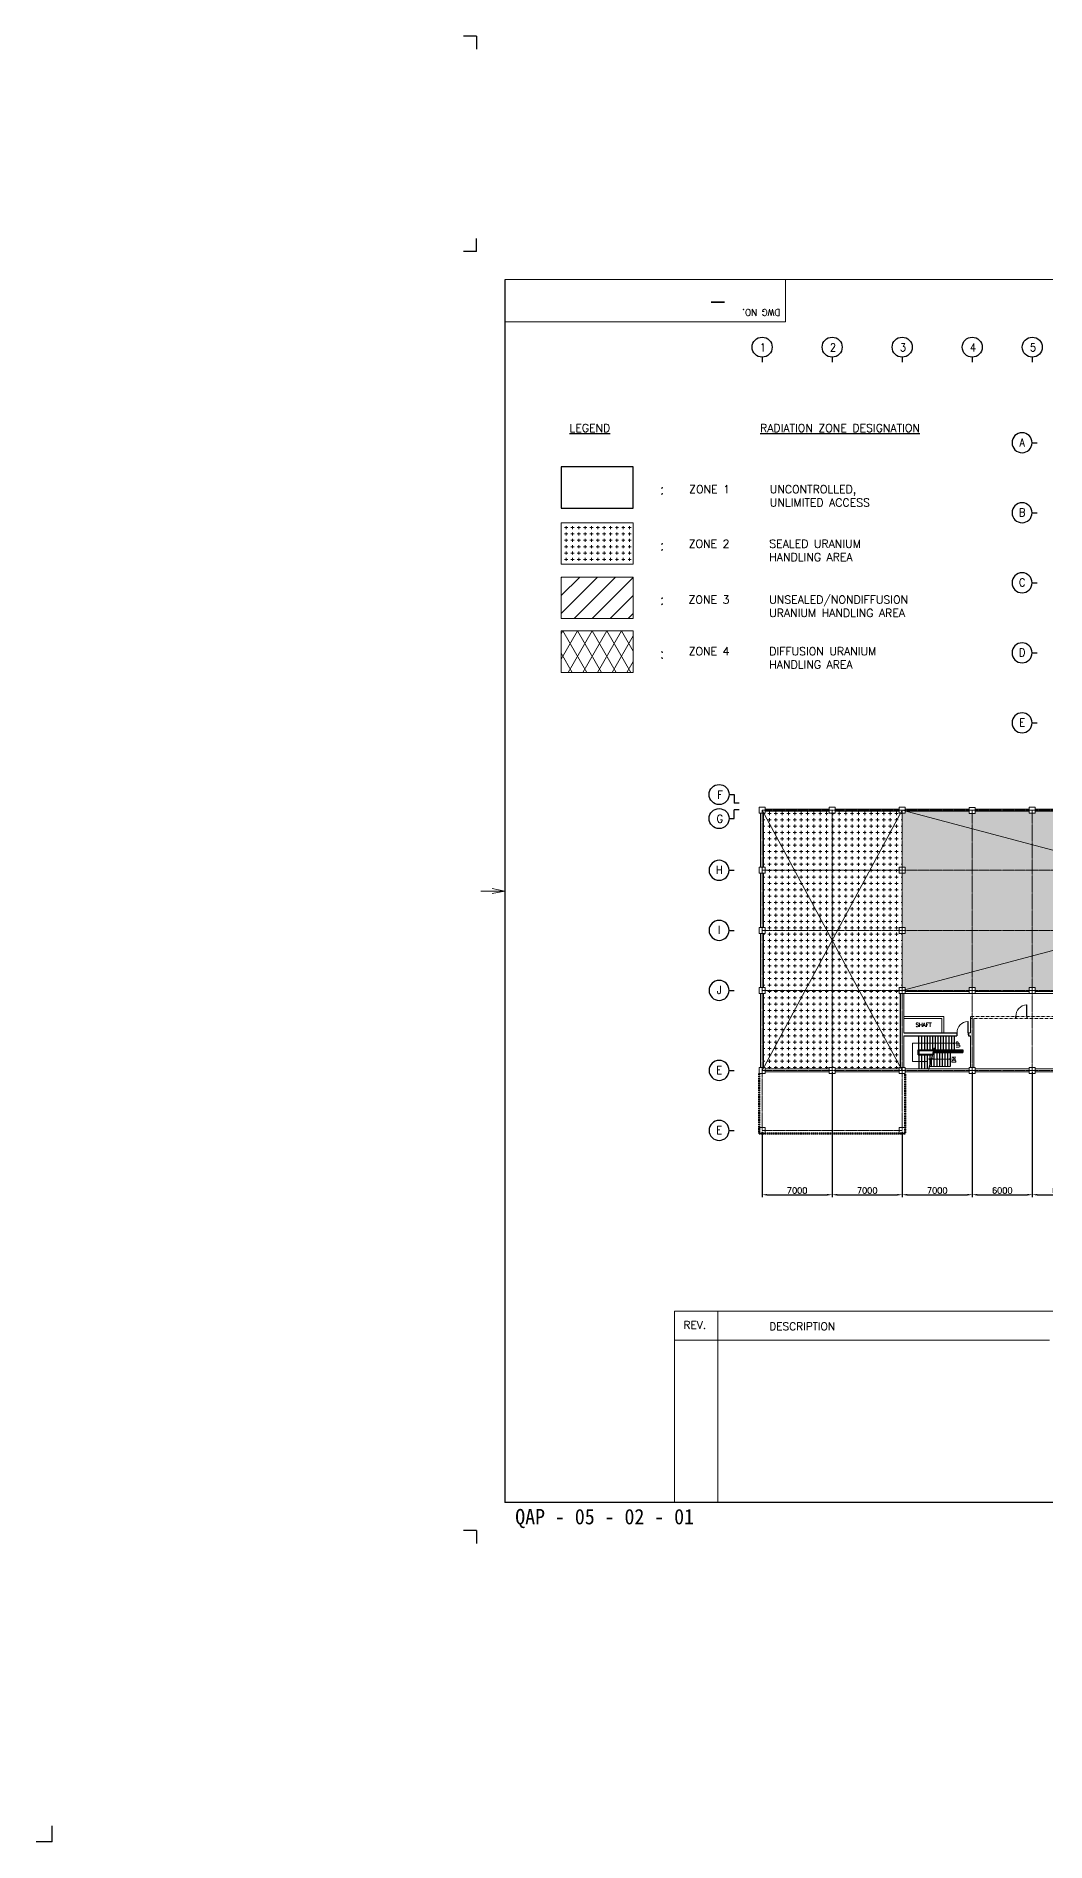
# Model space of a CAD drawing. Extents: x -59767 to 1106559, y -1290 to 1129522.
# Drawn here: x 495828 to 596748, y 328525 to 509031 of the extents above; entities that cross this region are included whole.
import ezdxf
from ezdxf.enums import TextEntityAlignment as Align

# ---------------------------------------------------------------- set-up
doc = ezdxf.new("R2010")
doc.units = 0
doc.linetypes.add('CENTER', pattern=[2, 1.25, -0.25, 0.25, -0.25])
doc.linetypes.add('HIDDEN', pattern=[0.375, 0.25, -0.125])
doc.layers.get('0').update_dxf_attribs({"linetype": 'CONTINUOUS', "lineweight": 9})
doc.layers.get('Defpoints').update_dxf_attribs({"linetype": 'CONTINUOUS', "lineweight": 9})
for name, color, linetype in [('1', 2, 'CONTINUOUS'), ('15', 1, 'CONTINUOUS'), ('2', 4, 'CONTINUOUS'), ('7', 7, 'CONTINUOUS'), ('DIM', 7, 'CONTINUOUS'), ('Y', 2, 'CONTINUOUS')]:
    doc.layers.add(name, color=color, linetype=linetype)
for name, color, linetype, lineweight in [('COLUMN', 2, 'CONTINUOUS', 9), ('DRY WALL', 254, 'HIDDEN', 9), ('TEXT', 3, 'CONTINUOUS', 9), ('WALL', 7, 'CONTINUOUS', 9), ('WALL_200', 3, 'CONTINUOUS', 9), ('WALL_300', 7, 'CONTINUOUS', 9), ('외형선', 3, 'CONTINUOUS', 9), ('중간선', 5, 'CONTINUOUS', 9), ('중심선', 1, 'CENTER', 9), ('치수선', 6, 'CONTINUOUS', 9)]:
    doc.layers.add(name, color=color, linetype=linetype, lineweight=lineweight)
doc.styles.add('ROMANS', font='romans.shx', dxfattribs={"bigfont": 'whgtxt.shx'})
doc.styles.add('SIM', font='SIMPLEX', dxfattribs={"width": 0.85, "bigfont": 'HS'})
doc.styles.get("Standard").update_dxf_attribs({"font": 'romans.shx', "bigfont": 'whtgtxt.shx'})
doc.styles.add('굴림체', font='')
doc.styles.get('굴림체').set_extended_font_data('GulimChe')
doc.dimstyles.new('ISO-25', dxfattribs={"dimscale": 200, "dimtxt": 3, "dimasz": 2.5, "dimexe": 1.25, "dimexo": 0.625, "dimtad": 1, "dimdec": 0, "dimdsep": 46, "dimtxsty": 'Standard', "dimcen": 2.5, "dimadec": 0, "dimazin": 0, "dimtp": 0.1, "dimtm": 0.1, "dimtfac": 0.6, "dimtdec": 0, "dimtmove": 0, "dimatfit": 3, "dimfxl": 1, "dimtvp": 1, "dimtolj": 1, "dimarcsym": 0})
pattern_1 = [(0, (0, 158.75), (0, 635), [317.5, -317.5]), (90, (158.75, 0), (-635, 4e-14), [317.5, -317.5])]

# ---------------------------------------------------------------- blocks, each defined once
blk = doc.blocks.new('column600')
at = {"layer": 'COLUMN', "linetype": 'Continuous'}
blk.add_lwpolyline([(-300, -300), (300, -300), (300, 300), (-300, 300)], close=True, dxfattribs=at)
blk = doc.blocks.new('*D570')
at = {"layer": 'Defpoints', "color": 0}
for p in [(575388, 405643), (568388, 399643), (575388, 393215)]:
    blk.add_point(p, dxfattribs=at)
at = {"layer": '치수선', "color": 0, "lineweight": -2}
for p, q in [((575388, 405518), (575388, 392965)), ((568388, 399518), (568388, 392965)), ((568888, 393215), (574888, 393215))]:
    blk.add_line(p, q, dxfattribs=at)
at = {"layer": '치수선', "color": 0}
for points in [[(568888, 393298), (568888, 393131), (568388, 393215)], [(574888, 393131), (574888, 393298), (575388, 393215)]]:
    blk.add_solid(points, dxfattribs=at)
at = {"layer": '치수선', "color": 0, "insert": (571888, 393640), "char_height": 600, "attachment_point": 5}
blk.add_mtext('\\A1;7000', dxfattribs=at)
blk = doc.blocks.new('*D571')
at = {"layer": 'Defpoints', "color": 0}
for p in [(575389, 405343), (582389, 399643), (582389, 393215)]:
    blk.add_point(p, dxfattribs=at)
at = {"layer": '치수선', "color": 0, "lineweight": -2}
for p, q in [((575389, 405218), (575389, 392965)), ((582389, 399518), (582389, 392965)), ((575889, 393215), (581889, 393215))]:
    blk.add_line(p, q, dxfattribs=at)
at = {"layer": '치수선', "color": 0}
for points in [[(575889, 393298), (575889, 393131), (575389, 393215)], [(581889, 393131), (581889, 393298), (582389, 393215)]]:
    blk.add_solid(points, dxfattribs=at)
at = {"layer": '치수선', "color": 0, "insert": (578889, 393640), "char_height": 600, "attachment_point": 5}
blk.add_mtext('\\A1;7000', dxfattribs=at)
blk = doc.blocks.new('*D572')
at = {"layer": 'Defpoints', "color": 0}
for p in [(589389, 405643), (582389, 399643), (589389, 393215)]:
    blk.add_point(p, dxfattribs=at)
at = {"layer": '치수선', "color": 0, "lineweight": -2}
for p, q in [((589389, 405518), (589389, 392965)), ((582389, 399518), (582389, 392965)), ((582889, 393215), (588889, 393215))]:
    blk.add_line(p, q, dxfattribs=at)
at = {"layer": '치수선', "color": 0}
for points in [[(582889, 393298), (582889, 393131), (582389, 393215)], [(588889, 393131), (588889, 393298), (589389, 393215)]]:
    blk.add_solid(points, dxfattribs=at)
at = {"layer": '치수선', "color": 0, "insert": (585889, 393640), "char_height": 600, "attachment_point": 5}
blk.add_mtext('\\A1;7000', dxfattribs=at)
blk = doc.blocks.new('*D573')
at = {"layer": 'Defpoints', "color": 0}
for p in [(589389, 405643), (595389, 405643), (595389, 393215)]:
    blk.add_point(p, dxfattribs=at)
at = {"layer": '치수선', "color": 0, "lineweight": -2}
for p, q in [((589389, 405518), (589389, 392965)), ((595389, 405518), (595389, 392965)), ((589889, 393215), (594889, 393215))]:
    blk.add_line(p, q, dxfattribs=at)
at = {"layer": '치수선', "color": 0}
for points in [[(589889, 393298), (589889, 393131), (589389, 393215)], [(594889, 393131), (594889, 393298), (595389, 393215)]]:
    blk.add_solid(points, dxfattribs=at)
at = {"layer": '치수선', "color": 0, "insert": (592389, 393640), "char_height": 600, "attachment_point": 5}
blk.add_mtext('\\A1;6000', dxfattribs=at)
blk = doc.blocks.new('*D574')
at = {"layer": 'Defpoints', "color": 0}
for p in [(595389, 405643), (601389, 405643), (601389, 393215)]:
    blk.add_point(p, dxfattribs=at)
at = {"layer": '치수선', "color": 0, "lineweight": -2}
for p, q in [((595389, 405518), (595389, 392965)), ((601389, 405518), (601389, 392965)), ((595889, 393215), (600889, 393215))]:
    blk.add_line(p, q, dxfattribs=at)
at = {"layer": '치수선', "color": 0}
for points in [[(595889, 393298), (595889, 393131), (595389, 393215)], [(600889, 393131), (600889, 393298), (601389, 393215)]]:
    blk.add_solid(points, dxfattribs=at)
at = {"layer": '치수선', "color": 0, "insert": (598389, 393640), "char_height": 600, "attachment_point": 5}
blk.add_mtext('\\A1;6000', dxfattribs=at)
blk = doc.blocks.new('BUBBLE')
blk.add_line((0, -600), (0, -900))
blk.add_circle((0, 0), 600)
blk = doc.blocks.new('ARR')
blk.add_solid([(3, -0.5), (3, 0.5), (0, 0)])

msp = doc.modelspace()

# ---------------------------------------------------------------- hatches: boundary and pattern name
at = {"layer": '중간선'}
h = msp.add_hatch(dxfattribs=at)
h.set_pattern_fill('PLUS', color=130, scale=25)
h.set_pattern_definition(pattern_1)
h.paths.add_polyline_path([(548291.2, 460382.5), (548291.2, 456234.4), (555496.2, 456234.4), (555496.2, 460382.5)])
h = msp.add_hatch(dxfattribs=at)
h.set_pattern_fill('ANSI31', color=170, scale=400)
h.paths.add_polyline_path([(548291.2, 454962.4), (548291.2, 450814.3), (555496.2, 450814.3), (555496.2, 454962.4)])
h = msp.add_hatch(dxfattribs=at)
h.set_pattern_fill('DIAMONDS', color=210, scale=400)
h.set_pattern_definition([(60, (0, 0), (-1099.8523, 635), []), (120, (0, 0), (-1099.8523, -635), [])])
h.paths.add_polyline_path([(548291.2, 449572.1), (548291.2, 445424), (555496.2, 445424), (555496.2, 449572.1)])
h = msp.add_hatch(dxfattribs=at)
h.set_pattern_fill('PLUS', color=130, scale=25)
h.set_pattern_definition(pattern_1)
h.paths.add_polyline_path([(568549.7, 405942.8), (572696, 413642.8), (575388.1, 413642.8), (575388.1, 405942.8), (575088.1, 405942.8), (575088.1, 405792.8), (568687.6, 405792.8), (568687.6, 405942.8)])
h.paths.add_polyline_path([(575388.1, 413642.8), (578080.8, 413642.8), (582213.6, 405967.8), (582213.6, 405942.8), (582088.6, 405942.8), (582088.6, 405792.8), (575688.1, 405792.8), (575688.1, 405942.8), (575388.1, 405942.8), (575388.1, 413642.8)])
h.paths.add_polyline_path([(575388.4, 418642.8), (575926.8, 419642.8), (582088.6, 419642.8), (582088.6, 419342.8), (582388.6, 419342.8), (582388.6, 413942.8), (582088.6, 413942.8), (582088.6, 413642.8), (578080.8, 413642.8)])
h.paths.add_polyline_path([(568537.6, 419342.8), (568687.6, 419342.8), (568687.6, 419642.8), (574849.9, 419642.8), (575388.1, 418643.3), (575388.1, 418642.4), (572696, 413642.8), (568688, 413642.8), (568688, 413942.8), (568537.6, 413942.8)])
h.paths.add_polyline_path([(568549.7, 431342.8), (568688.1, 431342.8), (568688.1, 431542.8), (575088.1, 431542.8), (575088.1, 431342.8), (575388.1, 431342.8), (575388.1, 425642.8), (571619, 425642.8)])
h.paths.add_polyline_path([(575388.1, 425642.8), (575388.1, 431342.8), (575688.1, 431342.8), (575688.1, 431542.8), (582088.6, 431542.8), (582088.6, 431342.8), (582227.1, 431342.8), (579157.7, 425642.8)])
h.paths.add_polyline_path([(579157.7, 425642.8), (582088.6, 425642.8), (582088.6, 425342.8), (582388.6, 425342.8), (582388.6, 419942.8), (582088.6, 419942.8), (582088.6, 419642.8), (575926.8, 419642.8)])
h.paths.add_polyline_path([(568537.6, 419942.8), (568687.6, 419942.8), (568687.6, 419642.8), (574849.9, 419642.8), (571619, 425642.8), (568687.6, 425642.8), (568687.6, 425342.8), (568537.6, 425342.8)])
h.paths.add_polyline_path([(568549.7, 405942.8), (572696, 413642.8), (568688, 413642.8), (568688, 413342.8), (568537.6, 413342.8), (568537.6, 405942.8)])
h.paths.add_polyline_path([(582213.6, 405967.8), (582213.6, 413342.8), (582088.6, 413342.8), (582088.6, 413642.8), (578080.8, 413642.8)])
h.paths.add_polyline_path([(571619, 425642.8), (575388.1, 425642.8), (575388.1, 419642.8), (574849.9, 419642.8), (571619, 425642.8)])
h.paths.add_polyline_path([(575388.1, 425642.8), (579157.7, 425642.8), (575926.8, 419642.8), (575388.1, 419642.8)])
h.paths.add_polyline_path([(579157.7, 425642.8), (582227.1, 431342.8), (582388.6, 431342.8), (582388.6, 425942.8), (582088.6, 425942.8), (582088.6, 425642.8)])
h.paths.add_polyline_path([(568687.6, 425942.8), (568687.6, 425642.8), (571619, 425642.8), (568549.7, 431342.8), (568537.6, 431342.8), (568537.6, 425942.8)])
h.paths.add_polyline_path([(575388.1, 413642.8), (575388.1, 418642.4), (572696, 413642.8)])
h.paths.add_polyline_path([(575388.1, 418642.4), (575388.4, 418642.8), (578080.8, 413642.8), (575388.1, 413642.8)])
h.paths.add_polyline_path([(575388.1, 419642.8), (575926.8, 419642.8), (575388.4, 418642.8), (575388.1, 418643.3), (575388.1, 419642.8)])
h.paths.add_polyline_path([(575388.1, 418643.3), (575388.1, 419642.8), (574849.9, 419642.8), (575388.1, 418643.3)])
h = msp.add_hatch(dxfattribs=at)
h.set_pattern_fill('PLUS', color=130, scale=25)
h.set_pattern_definition(pattern_1)
h.paths.add_polyline_path([(582388.6, 419342.8), (582688.6, 419342.8), (582688.6, 419642.8), (589388.6, 419642.8), (589388.6, 415505.4), (582688.6, 413722.7), (582688.6, 413942.8), (582388.6, 413942.8)])
h.paths.add_polyline_path([(582388.6, 419942.8), (582388.6, 425342.8), (582688.6, 425342.8), (582688.6, 425642.8), (589388.6, 425642.8), (589388.6, 419642.8), (582688.6, 419642.8), (582688.6, 419942.8)])
h.paths.add_polyline_path([(582388.6, 431342.8), (582688.6, 431342.8), (582688.6, 431542.8), (582764.5, 431542.8), (589388.6, 429780.3), (589388.6, 425642.8), (582688.6, 425642.8), (582688.6, 425942.8), (582388.6, 425942.8)])
h.paths.add_polyline_path([(614038.6, 419642.8), (620038.6, 419642.8), (620038.6, 413942.8), (619738.6, 413942.8), (619738.6, 413642.8), (614338.6, 413642.8), (614338.6, 413942.8), (614038.6, 413942.8)])
h.paths.add_polyline_path([(589388.6, 419642.8), (595388.6, 419642.8), (595388.6, 425642.8), (589388.6, 425642.8)])
h.paths.add_polyline_path([(638038.6, 419642.8), (644038.6, 419642.8), (644038.6, 425642.8), (638038.6, 425642.8)])
h.paths.add_polyline_path([(626038.6, 419642.8), (627488.6, 419642.8), (632038.6, 418432.2), (632038.6, 413942.8), (631738.6, 413942.8), (631738.6, 413642.8), (626338.6, 413642.8), (626338.6, 413942.8), (626038.6, 413942.8)])
h.paths.add_polyline_path([(620038.6, 419642.8), (626038.6, 419642.8), (626038.6, 413942.8), (625738.6, 413942.8), (625738.6, 413642.8), (620338.6, 413642.8), (620338.6, 413942.8), (620038.6, 413942.8), (620038.6, 419642.8)])
h.paths.add_polyline_path([(608038.6, 419642.8), (614038.6, 419642.8), (614038.6, 413942.8), (613738.6, 413942.8), (613738.6, 413642.8), (608338.6, 413642.8), (608338.6, 413942.8), (608038.6, 413942.8)])
h.paths.add_polyline_path([(602038.6, 413942.8), (602038.6, 418871.2), (604938.6, 419642.8), (608038.6, 419642.8), (608038.6, 413942.8), (607738.6, 413942.8), (607738.6, 413642.8), (602338.6, 413642.8), (602338.6, 413942.8), (602038.6, 413942.8)])
h.paths.add_polyline_path([(626038.6, 425257), (627488.6, 425642.8), (632038.6, 425642.8), (632038.6, 419642.8), (627488.6, 419642.8), (626038.6, 420028.7), (626038.6, 425257)])
h.paths.add_polyline_path([(644038.6, 425642.8), (649738.6, 425642.8), (649738.6, 425342.8), (650038.6, 425342.8), (650038.6, 419942.8), (649738.6, 419942.8), (649738.6, 419642.8), (644038.6, 419642.8)])
h.paths.add_polyline_path([(595388.6, 419642.8), (601388.6, 419642.8), (601388.6, 425642.8), (595388.6, 425642.8)])
h.paths.add_polyline_path([(602038.6, 425642.8), (604938.6, 425642.8), (608038.6, 424818), (608038.6, 420467.7), (604938.6, 419642.8), (602038.6, 419642.8)])
h.paths.add_polyline_path([(632038.6, 419642.8), (638038.6, 419642.8), (638038.6, 425642.8), (632038.6, 425642.8)])
h.paths.add_polyline_path([(644038.6, 419642.8), (649738.6, 419642.8), (649738.6, 419342.8), (650038.6, 419342.8), (650038.6, 413942.8), (649738.6, 413942.8), (649738.6, 413722.7), (644038.6, 415239.3)])
h.paths.add_polyline_path([(644038.6, 430046.4), (649662.8, 431542.8), (649738.6, 431542.8), (649738.6, 431342.8), (650038.6, 431342.8), (650038.6, 425942.8), (649738.6, 425942.8), (649738.6, 425642.8), (644038.6, 425642.8)])
h.paths.add_polyline_path([(608038.6, 425642.8), (608038.6, 427341.4), (612513.6, 427342.9), (612513.6, 431542.8), (613738.6, 431542.8), (613738.6, 431342.8), (613738.6, 427342.9), (614038.6, 427342.9), (614038.6, 425642.8)])
h.paths.add_polyline_path([(626038.6, 425642.8), (626038.6, 427342.8), (626338.6, 427342.8), (626338.6, 431342.8), (626338.6, 431542.8), (631763.6, 431542.8), (631763.6, 431342.8), (632038.6, 431342.8), (632038.6, 426853.5), (627488.6, 425642.8)])
h.paths.add_polyline_path([(602038.6, 426414.5), (602038.6, 431342.8), (602338.6, 431342.8), (602338.6, 431542.8), (604713.7, 431542.8), (604713.7, 427340.4), (608038.6, 427341.4), (608038.6, 425642.8), (604938.6, 425642.8)])
h.paths.add_polyline_path([(620038.6, 423660.6), (626038.6, 425257), (626038.6, 420028.7), (620038.6, 421625.1), (620038.6, 423660.6)])
h.paths.add_polyline_path([(595388.6, 413942.8), (595388.6, 417101.8), (601388.6, 418698.3), (601388.6, 413942.8), (601088.6, 413942.8), (601088.6, 413642.8), (595688.6, 413642.8), (595688.6, 413942.8), (595388.6, 413942.8)])
h.paths.add_polyline_path([(601388.6, 426587.4), (601388.6, 431342.8), (601088.6, 431342.8), (601088.6, 431542.8), (595688.6, 431542.8), (595688.6, 431342.8), (595388.6, 431342.8), (595388.6, 428183.9)])
h.paths.add_polyline_path([(632038.6, 418432.2), (638038.6, 416835.7), (638038.6, 413942.8), (637738.6, 413942.8), (637738.6, 413642.8), (632338.6, 413642.8), (632338.6, 413942.8), (632038.6, 413942.8)])
h.paths.add_polyline_path([(638038.6, 428449.9), (638038.6, 431342.8), (637738.6, 431342.8), (637738.6, 431542.8), (632363.6, 431542.8), (632363.6, 431342.8), (632038.6, 431342.8), (632038.6, 426853.5)])
h.paths.add_polyline_path([(638038.6, 419642.8), (644038.6, 419642.8), (644038.6, 415239.3), (638038.6, 416835.7)])
h.paths.add_polyline_path([(638038.6, 428449.9), (644038.6, 430046.4), (644038.6, 425642.8), (638038.6, 425642.8)])
h.paths.add_polyline_path([(608038.6, 424818), (614038.6, 423221.6), (614038.6, 422064.1), (608038.6, 420467.7)])
h.paths.add_polyline_path([(589388.6, 419642.8), (595388.6, 419642.8), (595388.6, 417101.8), (589388.6, 415505.4)])
h.paths.add_polyline_path([(589388.6, 425642.8), (589388.6, 429780.3), (595388.6, 428183.9), (595388.6, 425642.8)])
h.paths.add_polyline_path([(614038.6, 431342.8), (614338.6, 431342.8), (614338.6, 431542.8), (619738.6, 431542.8), (619738.6, 431342.8), (620038.6, 431342.8), (620038.6, 430042.8), (616188.6, 430042.8), (616188.6, 427942.8), (620038.6, 427942.8), (620038.6, 427642.8), (614038.6, 427642.8), (614038.6, 431342.8)])
h.paths.add_polyline_path([(620038.6, 427642.8), (620038.6, 427942.8), (624188.6, 427942.8), (624188.6, 430042.8), (620038.6, 430042.8), (620038.6, 431342.8), (620338.6, 431342.8), (620338.6, 431542.8), (625738.6, 431542.8), (625738.6, 431342.8), (626038.6, 431342.8), (626038.6, 427642.8), (621038.6, 427642.8)])
h.paths.add_polyline_path([(589388.6, 413942.8), (589388.6, 415505.4), (595388.6, 417101.8), (595388.6, 413942.8), (595088.6, 413942.8), (595088.6, 413642.8), (589688.6, 413642.8), (589688.6, 413942.8)])
h.paths.add_polyline_path([(595388.6, 428183.9), (595388.6, 431342.8), (595088.6, 431342.8), (595088.6, 431542.8), (589688.6, 431542.8), (589688.6, 431317.8), (589388.6, 431317.8), (589388.6, 429780.3)])
h.paths.add_polyline_path([(638038.6, 416835.7), (644038.6, 415239.3), (644038.6, 413942.8), (643738.6, 413942.8), (643738.6, 413642.8), (638338.6, 413642.8), (638338.6, 413942.8), (638038.6, 413942.8), (638038.6, 416835.7)])
h.paths.add_polyline_path([(644038.6, 430046.4), (644038.6, 431342.8), (643738.6, 431342.8), (643738.6, 431542.8), (638338.6, 431542.8), (638338.6, 431342.8), (638038.6, 431342.8), (638038.6, 428449.9)])
h.paths.add_polyline_path([(614038.6, 425642.8), (620038.6, 425642.8), (620038.6, 423660.6), (616213.6, 422642.8), (614038.6, 423221.6)])
h.paths.add_polyline_path([(614038.6, 422064.1), (616213.6, 422642.8), (620038.6, 421625.1), (620038.6, 419642.8), (614038.6, 419642.8)])
h.paths.add_polyline_path([(632038.6, 419642.8), (638038.6, 419642.8), (638038.6, 416835.7), (632038.6, 418432.2)])
h.paths.add_polyline_path([(632038.6, 426853.5), (638038.6, 428449.9), (638038.6, 425642.8), (632038.6, 425642.8)])
h.paths.add_polyline_path([(612213.6, 427642.9), (612213.6, 431542.8), (608338.6, 431542.8), (608338.6, 431342.8), (608038.6, 431342.8), (608038.6, 427641.4)])
h.paths.add_polyline_path([(595388.6, 419642.8), (601388.6, 419642.8), (601388.6, 418698.3), (595388.6, 417101.8)])
h.paths.add_polyline_path([(595388.6, 425642.8), (595388.6, 428183.9), (601388.6, 426587.4), (601388.6, 425642.8)])
h.paths.add_polyline_path([(608038.6, 420467.7), (614038.6, 422064.1), (614038.6, 419642.8), (608038.6, 419642.8), (608038.6, 420467.7)])
h.paths.add_polyline_path([(608038.6, 425642.8), (614038.6, 425642.8), (614038.6, 423221.6), (608038.6, 424818)])
h.paths.add_polyline_path([(582688.6, 413642.8), (582688.6, 413722.7), (589388.6, 415505.4), (589388.6, 413942.8), (589088.6, 413942.8), (589088.6, 413642.8)])
h.paths.add_polyline_path([(620038.6, 419642.8), (620038.6, 421625.1), (626038.6, 420028.7), (626038.6, 419642.8)])
h.paths.add_polyline_path([(620038.6, 425642.8), (626038.6, 425642.8), (626038.6, 425257), (620038.6, 423660.6), (620038.6, 425642.8)])
h.paths.add_polyline_path([(605013.7, 427640.4), (608038.6, 427641.4), (608038.6, 431342.8), (607738.6, 431342.8), (607738.6, 431542.8), (605013.7, 431542.8)])
h.paths.add_polyline_path([(589388.6, 429780.3), (589388.6, 431317.8), (589088.6, 431317.8), (589088.6, 431542.8), (582764.5, 431542.8)])
h.paths.add_polyline_path([(626038.6, 425642.8), (626038.6, 427342.8), (621038.6, 427342.9), (620038.6, 427342.9), (620038.6, 425642.8)])
h.paths.add_polyline_path([(620038.6, 425642.8), (620038.6, 427342.9), (614038.6, 427342.9), (614038.6, 425642.8)])
h.paths.add_polyline_path([(644038.6, 415239.3), (649738.6, 413722.7), (649738.6, 413642.8), (644338.6, 413642.8), (644338.6, 413942.8), (644038.6, 413942.8), (644038.6, 415239.3)])
h.paths.add_polyline_path([(620038.6, 427942.8), (624188.6, 427942.8), (624188.6, 430042.8), (620038.6, 430042.8)])
h.paths.add_polyline_path([(649662.8, 431542.8), (644338.6, 431542.8), (644338.6, 431342.8), (644038.6, 431342.8), (644038.6, 430046.4)])
h.paths.add_polyline_path([(616188.6, 430042.8), (616188.6, 427942.8), (620038.6, 427942.8), (620038.6, 430042.8)])
h.paths.add_polyline_path([(620038.6, 421625.1), (620038.6, 423660.6), (616213.6, 422642.8), (620038.6, 421625.1)])
h.paths.add_polyline_path([(632038.6, 418432.2), (632038.6, 419642.8), (627488.6, 419642.8)])
h.paths.add_polyline_path([(601388.6, 419642.8), (602038.6, 419642.8), (602038.6, 425642.8), (601388.6, 425642.8)])
h.paths.add_polyline_path([(601388.6, 413942.8), (601388.6, 418698.3), (602038.6, 418871.2), (602038.6, 413942.8), (601738.6, 413942.8), (601738.6, 413642.8), (601688.6, 413642.8), (601688.6, 413942.8)])
h.paths.add_polyline_path([(601388.6, 431342.8), (601688.6, 431342.8), (601688.6, 431642.8), (601738.6, 431642.8), (601738.6, 431342.8), (602038.6, 431342.8), (602038.6, 426414.5), (601388.6, 426587.4)])
h.paths.add_polyline_path([(608038.6, 419642.8), (608038.6, 420467.7), (604938.6, 419642.8)])
h.paths.add_polyline_path([(608038.6, 424818), (608038.6, 425642.8), (604938.6, 425642.8)])
h.paths.add_polyline_path([(614038.6, 422064.1), (616213.6, 422642.8), (614038.6, 423221.6)])
h.paths.add_polyline_path([(602038.6, 418871.2), (604938.6, 419642.8), (602038.6, 419642.8)])
h.paths.add_polyline_path([(604938.6, 425642.8), (602038.6, 426414.5), (602038.6, 425642.8)])
h.paths.add_polyline_path([(601388.6, 425642.8), (601388.6, 426587.4), (602038.6, 426414.5), (602038.6, 425642.8)])
h.paths.add_polyline_path([(601388.6, 419642.8), (602038.6, 419642.8), (602038.6, 418871.2), (601388.6, 418698.3)])
h.paths.add_polyline_path([(627488.6, 419642.8), (626038.6, 420028.7), (626038.6, 419642.8)])
h.paths.add_polyline_path([(626038.6, 425257), (627488.6, 425642.8), (626038.6, 425642.8)])

# ---------------------------------------------------------------- linework, layer by layer
at = {"linetype": 'Continuous'}
for p, q in [((570723.8, 484645.1), (570723.8, 480482.4)), ((542669.3, 480482.4), (570723.8, 480482.4)), ((542669.3, 423571.8), (541423.1, 423830.6)), ((542669.3, 423571.8), (541423.1, 423313.1)), ((559615.6, 381561.8), (559615.6, 362520.6)), ((559615.6, 381561.8), (718471.5, 381561.8)), ((563967.9, 381561.8), (563967.9, 362520.6)), ((559615.6, 378660.8), (597106.4, 378660.8))]:
    msp.add_line(p, q, dxfattribs=at)
msp.add_line((542669.3, 423571.8), (540265.9, 423571.8))
at = {"layer": '1', "linetype": 'Continuous'}
for p, q in [((582213.6, 405941.5), (582213.6, 413342.8)), ((582563.6, 409392.8), (587850.6, 409392.8)), ((582563.6, 409092.8), (587850.6, 409092.8)), ((587850.6, 409392.8), (587850.6, 409092.8, -3)), ((589013.6, 409392.8), (589013.6, 409092.8, -3)), ((589013.6, 409092.8), (589213.6, 409092.8))]:
    msp.add_line(p, q, dxfattribs=at)
at = {"layer": '1'}
for p, q in [((584063.6, 407617.8), (584063.6, 409092.8)), ((584333.6, 409092.8), (584333.6, 407617.8)), ((584603.6, 409092.8), (584603.6, 407617.8)), ((584873.6, 409092.8), (584873.6, 407617.8)), ((585143.6, 409092.8), (585143.6, 407617.8)), ((585413.6, 409092.8), (585413.6, 407617.8)), ((585683.6, 409092.8), (585683.6, 407617.8)), ((585953.6, 409092.8), (585953.6, 407617.8)), ((586223.6, 409092.8), (586223.6, 407617.8)), ((586493.6, 409092.8), (586493.6, 407617.8)), ((586763.6, 409092.8), (586763.6, 407617.8)), ((587033.6, 409092.8), (587033.6, 407617.8)), ((587303.6, 409092.8), (587303.6, 407617.8)), ((587573.6, 409092.8), (587573.6, 407617.8)), ((583988.6, 407192.8), (583988.6, 407692.8)), ((583988.6, 407692.8), (588458.6, 407692.8)), ((583988.6, 407192.8), (585409.7, 407192.8)), ((584038.6, 407242.8), (584038.6, 407642.8)), ((584038.6, 407642.8), (588408.6, 407642.8)), ((584038.6, 407242.8), (585423.1, 407242.8)), ((584063.6, 407617.8), (588383.6, 407617.8)), ((584063.6, 407617.8), (584063.6, 405792.8)), ((584063.6, 407267.8), (585429.8, 407267.8)), ((584333.6, 407267.8), (584333.6, 405792.8)), ((584603.6, 407267.8), (584603.6, 405792.8)), ((584873.6, 407267.8), (584873.6, 405792.8)), ((585143.6, 407267.8), (585143.6, 406241.3)), ((585293.6, 406780.3), (585293.6, 406042.8)), ((585476.7, 407442.8), (588458.6, 407442.8)), ((585490.1, 407492.8), (588408.6, 407492.8)), ((585496.8, 407517.8), (588383.6, 407517.8)), ((585563.6, 407517.8), (585563.6, 406042.8)), ((585833.6, 407517.8), (585833.6, 406042.8)), ((586103.6, 407517.8), (586103.6, 406042.8)), ((586373.6, 407517.8), (586373.6, 406042.8)), ((586643.6, 407517.8), (586643.6, 406042.8)), ((586913.6, 407517.8), (586913.6, 406042.8)), ((587183.6, 407517.8), (587183.6, 406042.8)), ((588408.6, 407642.8), (588408.6, 407492.8)), ((588458.6, 407692.8), (588458.6, 407442.8))]:
    msp.add_line(p, q, dxfattribs=at)
msp.add_lwpolyline([(585598.4, 407896.9), (585326, 406880.6), (585533.9, 406770.3), (585293.6, 406780.3), (585053.4, 406790.4), (585261.2, 406680.1), (585005.1, 405724.2)], dxfattribs=at)
at = {"layer": '15'}
for p, q in [((718584.9, 484710.3), (542669.3, 484685.1)), ((542669.3, 484685.1), (542669.3, 362458.6)), ((542669.3, 362483.8), (718584.9, 362483.8))]:
    msp.add_line(p, q, dxfattribs=at)
at = {"layer": '2'}
for p, q in [((539830.4, 509031.1), (538540, 509031.1)), ((539830.4, 509031.1), (539830.4, 507740.7)), ((539830.4, 487498.8), (538540, 487498.8)), ((539830.4, 487498.8), (539830.4, 488789.2)), ((539830.4, 359644.9), (538540, 359644.9)), ((539830.4, 359644.9), (539830.4, 358354.5)), ((497420, 328524.8), (495828.3, 328524.8)), ((497420, 328524.8), (497420, 330116.6))]:
    msp.add_line(p, q, dxfattribs=at)
at = {"layer": '2', "color": 7, "linetype": 'Continuous'}
msp.add_lwpolyline([(548291.2, 465988.2), (548291.2, 461840.1), (555496.2, 461840.1), (555496.2, 465988.2)], close=True, dxfattribs=at)
at = {"layer": 'DIM', "linetype": 'Continuous'}
for p, q in [((565588.1, 433217.8), (565588.1, 432342.8)), ((566088.1, 432342.8), (565588.1, 432342.8)), ((566088.1, 431692.8), (565588.1, 431692.8)), ((565588.1, 430817.8), (565588.1, 431692.8))]:
    msp.add_line(p, q, dxfattribs=at)
at = {"layer": 'DRY WALL', "linetype": 'HIDDEN', "lineweight": 9, "ltscale": 0.5}
msp.add_lwpolyline([(589213.6, 411042.9), (622684.2, 411042.9), (622684.2, 410842.9), (589213.6, 410842.9)], close=True, dxfattribs=at)
at = {"layer": 'WALL', "color": 0}
for p, q in [((594820.6, 411042.9), (594820.6, 412192.9)), ((594860.6, 412192.9), (594820.6, 412192.9)), ((594860.6, 411042.9), (594860.6, 412192.9)), ((588945.6, 409392.8), (588945.6, 410542.8)), ((588985.6, 410542.8), (588945.6, 410542.8)), ((588985.6, 409392.8), (588985.6, 410542.8)), ((593725.6, 411022.9), (593725.6, 410862.9)), ((594860.6, 411042.9), (594820.6, 411042.9)), ((594888.6, 411022.9), (594888.6, 410862.9)), ((587850.6, 409372.8), (587850.6, 409212.8)), ((588985.6, 409392.8), (588945.6, 409392.8)), ((589013.6, 409372.8), (589013.6, 409212.8))]:
    msp.add_line(p, q, dxfattribs=at)
at = {"layer": 'WALL', "color": 0, "ltscale": 0.5}
for p, q in [((583413.6, 406530.3), (583413.6, 408355.3)), ((587573.6, 408355.3, -1), (583413.6, 408355.3)), ((583413.6, 406530.3), (584873.6, 406530.3)), ((587183.6, 406780.3), (585563.6, 406780.3)), ((587183.6, 406042.8), (585090.5, 406042.8))]:
    msp.add_line(p, q, dxfattribs=at)
at = {"layer": 'WALL', "color": 0, "linetype": 'HIDDEN', "lineweight": 60}
for p, q in [((568089.6, 399342.8), (568089.1, 405342.8)), ((582689.6, 405342.8), (582689.6, 399342.8)), ((582689.6, 399342.8), (568089.6, 399342.8))]:
    msp.add_line(p, q, dxfattribs=at)
at = {"layer": 'WALL', "color": 0}
for points in [[(593725.6, 411042.9), (593725.6, 410842.9), (593753.6, 410842.9), (593753.6, 410882.9), (593765.6, 410882.9), (593765.6, 411002.9), (593753.6, 411002.9), (593753.6, 411042.9)], [(594888.6, 411042.9), (594888.6, 410842.9), (594860.6, 410842.9), (594860.6, 410882.9), (594848.6, 410882.9), (594848.6, 411002.9), (594860.6, 411002.9), (594860.6, 411042.9)], [(587850.6, 409392.8), (587850.6, 409192.8), (587878.6, 409192.8), (587878.6, 409232.8), (587890.6, 409232.8), (587890.6, 409352.8), (587878.6, 409352.8), (587878.6, 409392.8)], [(589013.6, 409392.8), (589013.6, 409192.8), (588985.6, 409192.8), (588985.6, 409232.8), (588973.6, 409232.8), (588973.6, 409352.8), (588985.6, 409352.8), (588985.6, 409392.8)]]:
    msp.add_lwpolyline(points, close=True, dxfattribs=at)
at = {"layer": 'WALL', "const_width": 112.5}
for points in [[(587573.6, 408299.1, -1), (587573.6, 408411.6, -1)], [(587183.6, 406724.1, -1), (587183.6, 406836.6, -1)]]:
    msp.add_lwpolyline(points, format="xyb", close=True, dxfattribs=at)
at = {"layer": 'WALL', "color": 0}
for centre in [(594866.6, 411079.5), (588991.6, 409429.5)]:
    msp.add_arc(centre, 1113.6, 92.365258, 181.886658, dxfattribs=at)
at = {"layer": 'WALL_200', "ltscale": 0.5}
for p, q in [((568687.6, 431742.8), (575088.1, 431742.8)), ((568687.6, 431542.8), (575088.1, 431542.8)), ((575688.1, 431742.8), (582088.6, 431742.8)), ((575688.1, 431542.8), (582088.6, 431542.8)), ((582688.6, 431742.8), (589088.6, 431742.8)), ((582688.6, 431542.8), (589088.6, 431542.8)), ((589688.6, 431742.8), (595088.6, 431742.8)), ((589688.6, 431542.8), (595088.6, 431542.8)), ((595688.6, 431742.8), (601088.6, 431742.8)), ((601088.6, 431542.8), (595688.6, 431542.8)), ((589088.6, 413542.8), (582688.6, 413542.8)), ((595088.6, 413542.8), (589688.6, 413542.8)), ((601088.6, 413542.8), (595688.6, 413542.8)), ((589088.6, 413342.8), (582688.6, 413342.8)), ((595088.6, 413342.8), (589688.6, 413342.8)), ((601088.6, 413342.8), (595688.6, 413342.8))]:
    msp.add_line(p, q, dxfattribs=at)
at = {"layer": 'WALL_300', "lineweight": 9}
for p, q in [((568237.5, 425942.8), (568237.5, 431342.8)), ((568537.6, 425942.8), (568537.6, 431342.8)), ((568237.5, 419942.8), (568237.5, 425342.8)), ((568537.6, 419942.8), (568537.6, 425342.8)), ((568237.5, 413942.8), (568237.5, 419342.8)), ((568537.6, 413942.8), (568537.6, 419342.8)), ((568237.5, 405942.8), (568237.5, 413342.8)), ((568537.6, 405942.8), (568537.6, 413342.8))]:
    msp.add_line(p, q, dxfattribs=at)
at = {"layer": 'WALL_300', "linetype": 'Continuous', "lineweight": 9}
for p, q in [((568687.6, 405792.8), (575087.6, 405792.8)), ((568687.6, 405492.8), (575087.6, 405492.8)), ((575688.1, 405792.8), (582088.1, 405792.8)), ((575688.1, 405492.8), (582088.1, 405492.8)), ((582688.6, 405792.8), (589088.6, 405792.8)), ((582688.6, 405492.8), (589088.6, 405492.8)), ((589688.6, 405792.8), (595088.6, 405792.8)), ((589688.6, 405492.8), (595088.6, 405492.8)), ((595688.6, 405792.8), (601088.6, 405792.8)), ((595688.6, 405492.8), (601088.6, 405492.8))]:
    msp.add_line(p, q, dxfattribs=at)
at = {"layer": '중간선'}
for p, q in [((568388.1, 431642.8), (582388.6, 405642.8)), ((582388.6, 431642.8), (568388.1, 405642.8)), ((650038.6, 431642.8), (582388.6, 413642.8)), ((582388.6, 431642.8), (650038.6, 413642.8))]:
    msp.add_line(p, q, dxfattribs=at)
at = {"layer": '중간선', "color": 2}
for p, q in [((582563.6, 409392.8), (582563.6, 413342.8)), ((589213.6, 409392.8), (589213.6, 411042.9)), ((589563.6, 405942.5), (589563.6, 410842.9)), ((582563.6, 409092.8), (582563.6, 405942.8)), ((589013.6, 409392.8), (589213.6, 409392.8)), ((589213.6, 409092.8), (589213.6, 405942.5))]:
    msp.add_line(p, q, dxfattribs=at)
at = {"layer": '중간선', "color": 130}
msp.add_lwpolyline([(548291.2, 460382.5), (548291.2, 456234.4), (555496.2, 456234.4), (555496.2, 460382.5)], close=True, dxfattribs=at)
at = {"layer": '중간선', "color": 170}
msp.add_lwpolyline([(548291.2, 454962.4), (548291.2, 450814.3), (555496.2, 450814.3), (555496.2, 454962.4)], close=True, dxfattribs=at)
at = {"layer": '중간선', "color": 210}
msp.add_lwpolyline([(548291.2, 449572.1), (548291.2, 445424), (555496.2, 445424), (555496.2, 449572.1)], close=True, dxfattribs=at)
at = {"layer": '중간선', "color": 2}
for points in [[(586563.6, 411042.9), (582563.6, 411042.9), (582563.6, 409392.8), (586563.6, 409392.8)], [(586363.6, 410842.9), (582563.6, 410842.9), (582563.6, 409392.8), (586363.6, 409392.8)]]:
    msp.add_lwpolyline(points, close=True, dxfattribs=at)
at = {"layer": '중심선'}
for p, q in [((568388.1, 431642.8), (694688.6, 431642.8)), ((568388.1, 399642.8), (568388.1, 431642.8)), ((575388.1, 405642.8), (575388.1, 431642.8)), ((582388.6, 399642.8), (582388.6, 431642.8)), ((589388.6, 431642.8), (589388.6, 405642.8)), ((595388.6, 431642.8), (595388.6, 405642.8)), ((568388.1, 425642.8), (694688.6, 425642.8)), ((568388.1, 419642.8), (694688.6, 419642.8)), ((568388.1, 413642.8), (694688.6, 413642.8)), ((568388.1, 405642.8), (694688.6, 405642.8)), ((568388.1, 399642.8), (582388.6, 399642.8))]:
    msp.add_line(p, q, dxfattribs=at)

# ---------------------------------------------------------------- block references
at = {"layer": '7', "color": 7, "xscale": 1.666666666627862, "yscale": 1.666666666627862, "zscale": 1.666666666627862}
for p in [(568389.5, 477935.6), (575389.5, 477935.6), (582390, 477935.6), (589390, 477935.6), (595390, 477935.6)]:
    msp.add_blockref('BUBBLE', p, dxfattribs=at)
at = {"layer": '7', "color": 7, "yscale": 1.666666666627862, "zscale": 1.666666666627862}
for p, xscale, rotation in [((594367.3, 468385), -1.666666666627862, 89.9999999999998), ((594367.3, 461385), -1.666666666627862, 89.9999999999998), ((594367.3, 454385), -1.666666666627862, 89.9999999999998), ((594367.3, 447385), -1.666666666627862, 89.9999999999998), ((594367.3, 440385), -1.666666666627862, 89.99999999999982), ((564088.1, 433217.8), 1.666666666627862, 90), ((564088.1, 430817.8), 1.666666666627862, 90), ((564088.1, 425642.8), -1.666666666627862, 89.99999999999984), ((564088.1, 419642.8), -1.666666666627862, 89.99999999999984), ((564088.1, 413642.8), -1.666666666627862, 89.99999999999984), ((564088.1, 405642.8), -1.666666666627862, 89.99999999999984), ((564088.1, 399642.8), -1.666666666627862, 89.99999999999984)]:
    msp.add_blockref('BUBBLE', p, dxfattribs=dict(at, xscale=xscale, rotation=rotation))
at = {"layer": 'COLUMN', "linetype": 'Continuous'}
for p in [(568388.1, 431642.8), (575388.1, 431642.8), (582388.6, 431642.8), (589388.6, 431617.8), (589388.6, 431617.8), (595388.6, 431642.8), (568387.6, 425642.8), (582388.6, 425642.8), (568387.6, 419642.8), (582388.6, 419642.8), (568388, 413642.8), (582388.6, 413642.8), (589388.6, 413642.8), (595388.6, 413642.8), (568387.6, 405642.8), (575388.1, 405642.8), (582388.6, 405642.8), (589388.6, 405642.5), (595388.6, 405642.5), (568388.1, 399642.8), (582388.6, 399642.8)]:
    msp.add_blockref('column600', p, dxfattribs=at)
at = {"layer": 'COLUMN', "linetype": 'Continuous', "xscale": -1, "rotation": 270}
msp.add_blockref('column600', (589388.6, 405642.5), dxfattribs=at)
at = {"layer": 'WALL', "yscale": 133.333333333343, "rotation": 180}
for p, xscale, zscale in [((584873.6, 406530.3), 133.333333333343, 133.333333333343), ((585563.6, 406780.3), -133.333333333343, 133.3333333333333)]:
    msp.add_blockref('ARR', p, dxfattribs=dict(at, xscale=xscale, zscale=zscale))

# ---------------------------------------------------------------- texts
at = {"color": 0, "ltscale": 0.5, "style": 'ROMANS', "width": 0.9}
msp.add_text('UP', height=375, rotation=90, dxfattribs=at).set_placement((588156.1, 407912.9))
at = {"color": 0, "ltscale": 0.5, "style": 'ROMANS', "text_generation_flag": 2, "width": 0.9}
msp.add_text('DN', height=375, rotation=270, dxfattribs=at).set_placement((587364.3, 406398.8))
at = {"layer": '1', "linetype": 'Continuous', "style": 'ROMANS'}
msp.add_text('DWG NO.', height=652.84, rotation=179.999979, dxfattribs=at).set_placement((570200.1, 481738.1))
for s, height, p in [('REV.', 771.07, (560547, 379816.5)), ('DESCRIPTION', 771.075, (569112.1, 379668.4))]:
    msp.add_text(s, height=height, dxfattribs=at).set_placement(p)
at = {"layer": '1', "style": '굴림체'}
msp.add_text('QAP - 05 - 02 - 01', height=1536.181, dxfattribs=at).set_placement((543713.9, 360268))
at = {"layer": '2', "color": 7, "style": 'SIM'}
for p in [(558157.8, 463219.2), (558157.8, 457613.6), (558157.8, 452193.5), (558157.8, 446803.2)]:
    msp.add_text(':', height=1050, dxfattribs=at).set_placement(p)
at = {"layer": 'TEXT', "color": 7, "style": 'ROMANS', "width": 0.9}
for s, p in [('1', (568468.9, 477918.1)), ('2', (575468.9, 477918.1)), ('3', (582469.4, 477918.1)), ('4', (589469.4, 477918.1)), ('5', (595469.4, 477918.1)), ('A', (594379.1, 468424.4)), ('B', (594379.1, 461424.4)), ('C', (594379.1, 454424.4)), ('D', (594379.1, 447424.4)), ('E', (594379.1, 440424.4)), ('F', (564167.6, 433200.3)), ('G', (564167.6, 430800.3)), ('H', (564099.8, 425682.2)), ('I', (564099.8, 419682.2)), ('J', (564099.8, 413682.2)), ('E', (564099.8, 405682.2)), ('E', (564099.8, 399682.2))]:
    msp.add_text(s, height=800, dxfattribs=at).set_placement(p, align=Align.MIDDLE)
at = {"layer": 'TEXT', "lineweight": 9}
msp.add_text('SHAFT', height=400, dxfattribs=at).set_placement((583717.3, 410001.6))
at = {"layer": 'Y', "linetype": 'Continuous', "style": 'ROMANS'}
for s, p in [('%%ULEGEND', (549136.6, 469457.6)), ('%%URADIATION ZONE DESIGNATION', (568182.2, 469457.6))]:
    msp.add_text(s, height=800, dxfattribs=at).set_placement(p)
at = {"layer": 'Y', "linetype": 'Continuous', "char_height": 800, "attachment_point": 1, "style": 'ROMANS'}
for s, insert, width in [('\\pxr0.57416;ZONE 1', (561093.6, 464138.6), 12039.641), ('\\pxr0.57416;UNCONTROLLED, \\PUNLIMITED ACCESS', (569150.7, 464138.6), 17290.539), ('\\pxr0.57416;ZONE 2', (561046.5, 458686.4), 12039.641), ('\\pxr0.57416;{\\Fromans.shx,whgtxt.shx;SEALED URANIUM HANDLING AREA}', (569103.5, 458686.4), 12496.295), ('\\pxr0.57416;ZONE 3', (561037.7, 453101.4), 12039.641), ('\\pxr0.57416;UNSEALED/NONDIFFUSION URANIUM HANDLING AREA', (569094.7, 453101.4), 17600.706), ('\\pxr0.57416;ZONE 4', (561045.8, 447942.7), 12039.641), ('{\\Fromans.shx,whgtxt.shx;DIFFUSION URANIUM \\PHANDLING AREA}', (569102.9, 447942.7), 15707.812)]:
    msp.add_mtext(s, dxfattribs=dict(at, insert=insert, width=width))
at = {"layer": '외형선', "insert": (564940.2, 481454.4), "char_height": 1737.9, "attachment_point": 1, "rotation": 180, "style": 'ROMANS'}
msp.add_mtext_dynamic_manual_height_columns('{\\C2;-}', width=364.69, gutter_width=20, heights=[-1737.9], dxfattribs=at)

# ---------------------------------------------------------------- dimensions: what is measured, and where the dimension line sits
at = {"layer": '치수선'}
for base, p1, p2, picture, middle in [((575388.1, 393214.7), (568388.1, 399642.8), (575388.1, 405642.8), '*D570', (571888.1, 393639.7)), ((582388.6, 393214.7), (575388.6, 405342.8), (582388.6, 399642.8), '*D571', (578888.6, 393639.7)), ((589388.6, 393214.7), (582388.6, 399642.8), (589388.6, 405642.8), '*D572', (585888.6, 393639.7)), ((595388.6, 393214.7), (589388.6, 405642.8), (595388.6, 405642.8), '*D573', (592388.6, 393639.7)), ((601388.6, 393214.7), (595388.6, 405642.8), (601388.6, 405642.8), '*D574', (598388.6, 393639.7))]:
    dim = msp.add_linear_dim(base=base, p1=p1, p2=p2, dimstyle='ISO-25', dxfattribs=at)
    dim.commit()
    dim.dimension.update_dxf_attribs({"geometry": picture, "text_midpoint": middle})

doc.saveas('drawing.dxf')
